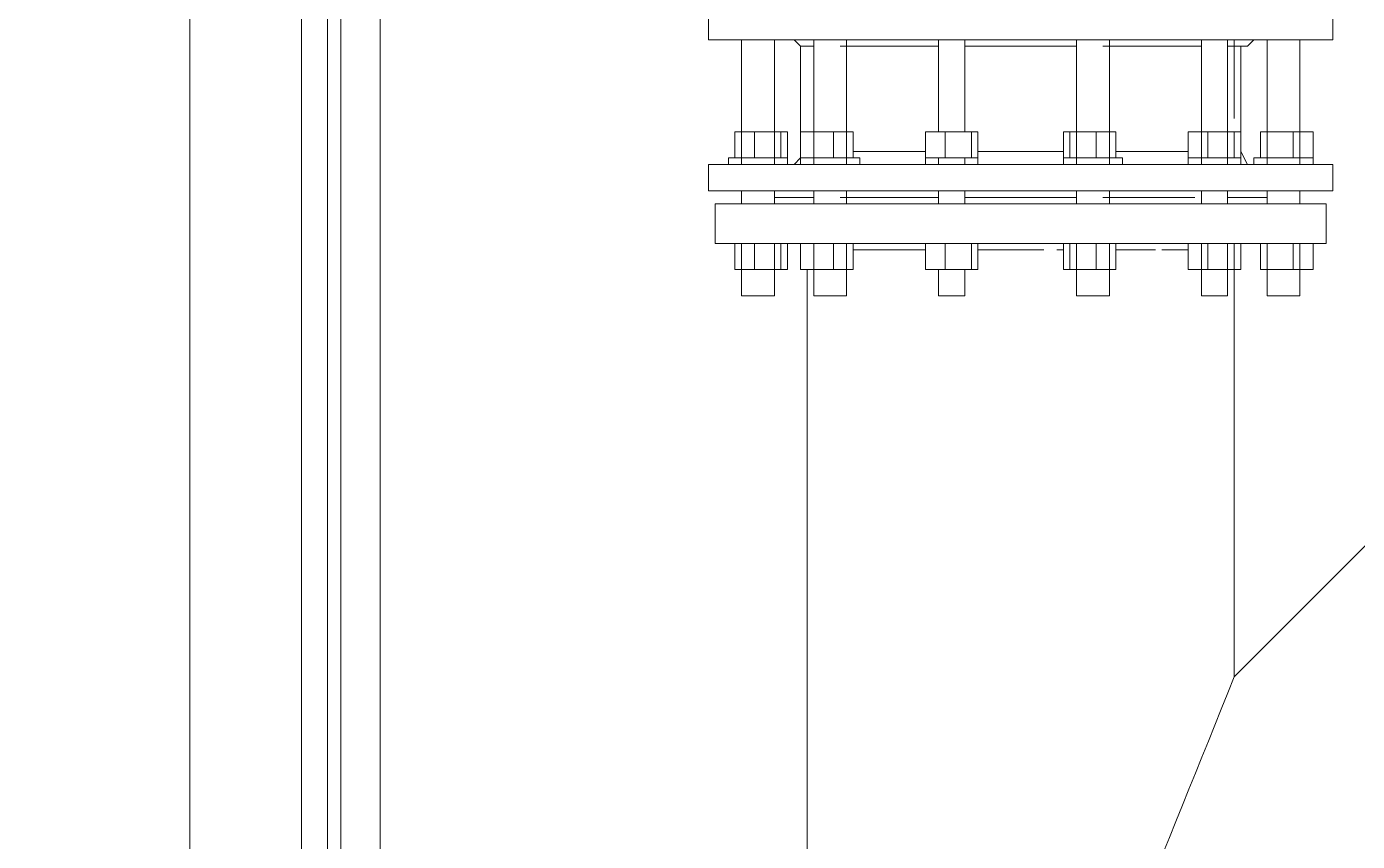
# Model space of a CAD drawing. Extents: x -187 to 52, y -9 to 65.
# Drawn here: x -150.502 to -149.645, y 18.31 to 18.835 of the extents above; entities that cross this region are included whole.
import ezdxf

# ---------------------------------------------------------------- set-up
doc = ezdxf.new("R2010")
doc.units = 0
doc.header["$MEASUREMENT"] = 0
doc.layers.add('PDF4_Geometría', color=7, linetype='Continuous')

msp = doc.modelspace()

# ---------------------------------------------------------------- linework, layer by layer
at = {"layer": 'PDF4_Geometría', "lineweight": 9}
for points in [[(-151.27622, 17.41399), (-150.39657, 17.41399), (-150.39657, 21.49928)], [(-150.39657, 17.60429), (-150.29084, 17.71425), (-150.27393, 17.73117), (-150.27393, 20.8776), (-150.27393, 19.43972)], [(-150.39657, 20.8776), (-150.39657, 17.41399), (-150.18089, 17.41399), (-150.10054, 17.41399), (-150.10054, 17.71425), (-150.18089, 17.71425)], [(-150.32468, 17.78192), (-150.32468, 19.2198)], [(-150.27393, 19.2198), (-150.27393, 17.78192), (-150.29507, 17.78192)], [(-150.0371, 18.94068), (-150.04133, 18.94068), (-150.05402, 18.94068), (-150.06247, 18.94068), (-150.06247, 18.92377), (-150.05402, 18.92377), (-150.04133, 18.92377), (-150.0371, 18.92377), (-150.04556, 18.92377), (-150.04133, 18.92377), (-150.04133, 18.84341), (-150.05402, 18.84341), (-150.06247, 18.84341), (-150.06247, 18.8265)], [(-149.66071, 18.84341), (-149.66071, 18.8265), (-149.66494, 18.8265), (-149.68186, 18.8265), (-149.69031, 18.8265), (-149.69877, 18.8265), (-149.703, 18.8265), (-149.69877, 18.8265), (-149.703, 18.8265), (-149.703, 18.76729), (-149.70723, 18.76729), (-149.70723, 18.75038), (-149.703, 18.75038), (-149.69031, 18.75038), (-149.68186, 18.75038), (-149.6734, 18.75038), (-149.68609, 18.75038), (-149.69031, 18.75038)], [(-149.66071, 18.8265), (-149.66494, 18.8265), (-149.68609, 18.8265), (-149.71146, 18.8265), (-149.74952, 18.8265), (-149.79181, 18.8265), (-149.83833, 18.8265), (-149.88485, 18.8265), (-149.93137, 18.8265), (-149.97366, 18.8265), (-150.01172, 18.8265), (-150.0371, 18.8265), (-150.05402, 18.8265), (-150.06247, 18.8265), (-150.05402, 18.8265), (-150.04133, 18.8265), (-150.04133, 18.74615), (-150.05402, 18.74615), (-150.06247, 18.74615), (-150.06247, 18.72923), (-150.05402, 18.72923), (-150.04133, 18.72923), (-150.0371, 18.72923)], [(-150.0371, 18.8265), (-150.04133, 18.8265)], [(-150.02018, 18.8265), (-150.03287, 18.8265)], [(-150.01172, 18.74615), (-150.02018, 18.74615), (-150.02018, 18.8265), (-150.01172, 18.8265)], [(-149.99904, 18.82227), (-150.00327, 18.82227), (-149.99904, 18.82227), (-149.99481, 18.82227)], [(-149.99481, 18.77575), (-149.99481, 18.8265), (-149.99058, 18.8265), (-149.98212, 18.8265), (-149.97366, 18.8265), (-149.97789, 18.8265), (-149.9652, 18.8265), (-149.9356, 18.8265), (-149.91446, 18.8265), (-149.91446, 18.76729), (-149.91023, 18.76729), (-149.906, 18.76729)], [(-149.97789, 18.74615), (-149.96943, 18.74615), (-149.9652, 18.74615), (-149.96943, 18.74615), (-149.98635, 18.74615), (-149.97366, 18.74615), (-149.97366, 18.8265)], [(-149.97789, 18.82227), (-149.96098, 18.82227), (-149.93137, 18.82227), (-149.91446, 18.82227)], [(-149.69877, 18.74615), (-149.703, 18.74615), (-149.71146, 18.74615), (-149.72415, 18.74615), (-149.72838, 18.74615), (-149.72838, 18.8265), (-149.72415, 18.8265), (-149.71569, 18.8265), (-149.72838, 18.8265), (-149.74106, 18.8265), (-149.74952, 18.8265), (-149.77913, 18.8265), (-149.80873, 18.8265), (-149.8045, 18.8265), (-149.81296, 18.8265), (-149.82565, 18.8265), (-149.82565, 18.74615), (-149.85948, 18.74615), (-149.89754, 18.74615), (-149.89754, 18.75038), (-149.90177, 18.75038), (-149.91023, 18.75038), (-149.91868, 18.75038)], [(-149.89331, 18.8265), (-149.89754, 18.8265), (-149.91023, 18.8265), (-149.91868, 18.8265)], [(-149.89754, 18.76729), (-149.89754, 18.8265), (-149.85948, 18.8265), (-149.82565, 18.8265)], [(-149.89754, 18.82227), (-149.85948, 18.82227), (-149.82565, 18.82227)], [(-149.74529, 18.82227), (-149.76221, 18.82227), (-149.79181, 18.82227), (-149.80873, 18.82227)], [(-149.72415, 18.74615), (-149.71569, 18.74615), (-149.72838, 18.74615), (-149.74106, 18.74615), (-149.74952, 18.74615), (-149.77913, 18.74615), (-149.8045, 18.74615), (-149.8045, 18.8265)], [(-149.74529, 18.8265), (-149.74529, 18.74615), (-149.74952, 18.74615), (-149.75375, 18.74615), (-149.75375, 18.75038), (-149.74952, 18.75038), (-149.74529, 18.75038), (-149.74106, 18.75038), (-149.73683, 18.75038)], [(-149.69031, 18.76729), (-149.68609, 18.76729), (-149.703, 18.76729), (-149.703, 18.75038), (-149.68609, 18.75038), (-149.68609, 18.76729), (-149.6734, 18.76729), (-149.6734, 18.75038), (-149.6734, 18.76729), (-149.68186, 18.76729), (-149.68186, 18.8265), (-149.68186, 18.74615), (-149.66494, 18.74615), (-149.66071, 18.74615), (-149.66071, 18.72923), (-149.66494, 18.72923), (-149.68186, 18.72923), (-149.69031, 18.72923), (-149.69877, 18.72923), (-149.703, 18.72923), (-149.69877, 18.72923), (-149.703, 18.72923), (-149.703, 18.725), (-149.703, 18.72077), (-149.703, 18.72923), (-149.703, 18.72077), (-149.70723, 18.72077), (-149.703, 18.72077), (-149.70723, 18.72077), (-149.72415, 18.72077), (-149.72838, 18.72077)], [(-149.72415, 18.82227), (-149.71992, 18.82227), (-149.72415, 18.82227), (-149.72838, 18.82227)], [(-149.703, 18.74615), (-149.69877, 18.74615), (-149.69031, 18.74615), (-149.68186, 18.74615), (-149.68186, 18.75038), (-149.67763, 18.75038), (-149.6734, 18.75038), (-149.68186, 18.75038), (-149.69877, 18.75038), (-149.70723, 18.75038), (-149.71146, 18.75038), (-149.703, 18.75038), (-149.703, 18.74615), (-149.71146, 18.74615), (-149.70723, 18.74615), (-149.69877, 18.74615), (-149.68186, 18.74615), (-149.6734, 18.74615), (-149.67763, 18.74615), (-149.68186, 18.74615), (-149.69031, 18.74615), (-149.703, 18.74615), (-149.703, 18.8265), (-149.71146, 18.8265), (-149.72415, 18.8265), (-149.72415, 18.77575)], [(-149.71146, 18.8265), (-149.71569, 18.82227), (-149.71992, 18.82227), (-149.71992, 18.7546), (-149.71569, 18.74615), (-149.71146, 18.74615), (-149.71146, 18.75038), (-149.71146, 18.74615)], [(-150.02864, 18.76729), (-150.03287, 18.76729), (-150.04133, 18.76729), (-150.04556, 18.76729), (-150.04556, 18.75038), (-150.04133, 18.75038), (-150.0371, 18.75038), (-150.04556, 18.75038), (-150.04979, 18.75038), (-150.04556, 18.75038), (-150.04133, 18.75038), (-150.03287, 18.75038), (-150.02864, 18.75038)], [(-150.03287, 18.76729), (-150.04556, 18.76729), (-150.04556, 18.75038), (-150.03287, 18.75038)], [(-150.01595, 18.76729), (-150.03287, 18.76729), (-150.03287, 18.75038), (-150.01595, 18.75038)], [(-150.02441, 18.76729), (-150.02018, 18.76729)], [(-150.01172, 18.76729), (-150.02018, 18.76729)], [(-150.01172, 18.76729), (-150.01172, 18.75038)], [(-149.99481, 18.75038), (-150.00327, 18.75038), (-150.00327, 18.76729), (-149.99481, 18.76729)], [(-149.98212, 18.76729), (-149.99481, 18.76729), (-149.99481, 18.75038), (-149.98212, 18.75038)], [(-149.99058, 18.76729), (-149.98635, 18.76729), (-149.98212, 18.76729), (-149.97789, 18.76729)], [(-149.91023, 18.76729), (-149.92291, 18.76729), (-149.92291, 18.75038), (-149.92291, 18.74615)], [(-149.89331, 18.76729), (-149.91023, 18.76729), (-149.91023, 18.75038), (-149.89331, 18.75038)], [(-149.88908, 18.74615), (-149.88908, 18.75038), (-149.88908, 18.76729), (-149.89331, 18.76729), (-149.89331, 18.75038), (-149.88908, 18.75038)], [(-149.81296, 18.76729), (-149.82987, 18.76729)], [(-149.82142, 18.76729), (-149.81719, 18.76729), (-149.81296, 18.76729), (-149.80873, 18.76729)], [(-149.74529, 18.76729), (-149.74106, 18.76729), (-149.73683, 18.76729)], [(-149.72415, 18.76729), (-149.74106, 18.76729)], [(-149.703, 18.75038), (-149.70723, 18.75038), (-149.70723, 18.76729), (-149.69877, 18.76729), (-149.69454, 18.76729)], [(-150.00327, 18.7546), (-150.00327, 18.75038), (-149.99904, 18.75038)], [(-149.92291, 18.7546), (-149.93137, 18.7546), (-149.96098, 18.7546), (-149.96943, 18.7546)], [(-149.8341, 18.7546), (-149.85948, 18.7546), (-149.88908, 18.7546)], [(-149.75375, 18.7546), (-149.76221, 18.7546), (-149.79181, 18.7546), (-149.80027, 18.7546)], [(-149.74106, 18.75038), (-149.72415, 18.75038), (-149.71992, 18.75038), (-149.72415, 18.75038), (-149.71992, 18.75038), (-149.71992, 18.7546)], [(-149.66071, 18.74615), (-149.66494, 18.74615), (-149.68609, 18.74615), (-149.71146, 18.74615), (-149.74952, 18.74615), (-149.79181, 18.74615), (-149.83833, 18.74615), (-149.88485, 18.74615), (-149.93137, 18.74615), (-149.97366, 18.74615), (-150.01172, 18.74615), (-150.0371, 18.74615), (-150.05402, 18.74615), (-150.06247, 18.74615)], [(-150.04133, 18.74615), (-150.04556, 18.74615), (-150.04133, 18.74615), (-150.0371, 18.74615), (-150.04556, 18.74615), (-150.04979, 18.74615), (-150.04556, 18.74615), (-150.04133, 18.74615), (-150.0371, 18.74615)], [(-150.02018, 18.75038), (-150.01172, 18.75038), (-150.02441, 18.75038), (-150.0371, 18.75038)], [(-150.0371, 18.75038), (-150.02441, 18.75038), (-150.02018, 18.75038)], [(-150.03287, 18.74615), (-150.02018, 18.74615)], [(-150.02018, 18.75038), (-150.02441, 18.75038)], [(-150.02018, 18.75038), (-150.01172, 18.75038)], [(-150.02018, 18.74615), (-150.01172, 18.74615), (-150.02018, 18.74615)], [(-150.00327, 18.74615), (-149.99904, 18.74615), (-150.00327, 18.74615)], [(-149.89754, 18.75038), (-149.91023, 18.75038), (-149.92291, 18.75038), (-149.91446, 18.75038), (-149.91446, 18.74615), (-149.9356, 18.74615), (-149.9652, 18.74615), (-149.97789, 18.74615), (-149.97366, 18.74615), (-149.98212, 18.74615), (-149.99058, 18.74615), (-149.99481, 18.74615)], [(-149.99058, 18.75038), (-149.98635, 18.75038), (-149.98212, 18.75038), (-149.97789, 18.75038), (-149.96943, 18.75038), (-149.9652, 18.75038), (-149.96943, 18.75038), (-149.98635, 18.75038), (-149.97366, 18.75038)], [(-149.9652, 18.74615), (-149.9652, 18.75038)], [(-149.92291, 18.75038), (-149.91023, 18.75038)], [(-149.91446, 18.74615), (-149.92291, 18.74615), (-149.91023, 18.74615), (-149.89754, 18.74615), (-149.88908, 18.74615), (-149.89754, 18.74615), (-149.90177, 18.74615), (-149.91023, 18.74615), (-149.91868, 18.74615), (-149.91023, 18.74615), (-149.89754, 18.74615), (-149.89331, 18.74615)], [(-149.906, 18.75038), (-149.91023, 18.75038), (-149.91446, 18.75038)], [(-149.89754, 18.75038), (-149.88908, 18.75038), (-149.89754, 18.75038)], [(-149.8341, 18.75038), (-149.8341, 18.74615)], [(-149.82565, 18.74615), (-149.81719, 18.74615), (-149.8045, 18.74615), (-149.79604, 18.74615), (-149.80027, 18.74615), (-149.81296, 18.74615), (-149.82565, 18.74615), (-149.8341, 18.74615), (-149.82987, 18.74615), (-149.82565, 18.74615), (-149.81296, 18.74615), (-149.8045, 18.74615), (-149.80873, 18.74615)], [(-149.82987, 18.75038), (-149.81296, 18.75038)], [(-149.80873, 18.75038), (-149.81296, 18.75038), (-149.81719, 18.75038), (-149.82142, 18.75038)], [(-149.79604, 18.74615), (-149.79604, 18.75038)], [(-149.74952, 18.75038), (-149.74106, 18.75038), (-149.73261, 18.75038), (-149.72838, 18.75038), (-149.72415, 18.75038), (-149.71992, 18.75038), (-149.72415, 18.75038), (-149.73683, 18.75038), (-149.74952, 18.75038), (-149.75375, 18.75038)], [(-149.75375, 18.74615), (-149.74952, 18.74615), (-149.73683, 18.74615), (-149.72415, 18.74615), (-149.71992, 18.74615), (-149.72415, 18.74615), (-149.72838, 18.74615), (-149.73261, 18.74615), (-149.74106, 18.74615), (-149.74952, 18.74615)], [(-149.72415, 18.74615), (-149.71992, 18.74615), (-149.72415, 18.74615)], [(-149.69454, 18.75038), (-149.69877, 18.75038)], [(-150.06247, 18.72923), (-150.05402, 18.72923), (-150.0371, 18.72923), (-150.01172, 18.72923), (-149.97366, 18.72923), (-149.93137, 18.72923), (-149.88485, 18.72923), (-149.83833, 18.72923), (-149.79181, 18.72923), (-149.74952, 18.72923), (-149.71146, 18.72923), (-149.68609, 18.72923), (-149.66494, 18.72923), (-149.66071, 18.72923)], [(-150.04133, 18.72923), (-150.04133, 18.72077), (-150.05402, 18.72077), (-150.05824, 18.72077), (-150.05824, 18.6954), (-150.05402, 18.6954), (-150.0371, 18.6954), (-150.0075, 18.6954), (-149.97366, 18.6954), (-149.93137, 18.6954), (-149.88485, 18.6954), (-149.83833, 18.6954), (-149.79181, 18.6954), (-149.74952, 18.6954), (-149.71146, 18.6954), (-149.68609, 18.6954), (-149.66917, 18.6954), (-149.66494, 18.6954)], [(-149.99481, 18.72923), (-149.99904, 18.72923), (-150.01595, 18.72923), (-150.02018, 18.72923), (-150.02441, 18.72923), (-150.03287, 18.72923)], [(-149.97789, 18.72077), (-149.98212, 18.72077), (-149.98635, 18.72077), (-149.99058, 18.72077), (-149.99481, 18.72077), (-149.99481, 18.72923), (-149.99058, 18.72923), (-149.98212, 18.72923), (-149.97366, 18.72923), (-149.97789, 18.72923), (-149.97366, 18.72923), (-149.93983, 18.72923), (-149.91446, 18.72923), (-149.91446, 18.72077), (-149.93983, 18.72077), (-149.97366, 18.72077), (-149.97789, 18.72077), (-149.97366, 18.72077), (-149.93983, 18.72077), (-149.91446, 18.72077), (-149.93983, 18.72077), (-149.97366, 18.72077), (-149.97789, 18.72077), (-149.97366, 18.72077), (-149.97366, 18.72923)], [(-149.89331, 18.72923), (-149.89754, 18.72923), (-149.91023, 18.72923), (-149.91868, 18.72923)], [(-149.82565, 18.72077), (-149.85948, 18.72077), (-149.89754, 18.72077), (-149.85948, 18.72077), (-149.82565, 18.72077), (-149.85948, 18.72077), (-149.89754, 18.72077), (-149.89754, 18.72923), (-149.85948, 18.72923), (-149.82565, 18.72923)], [(-149.703, 18.72923), (-149.70723, 18.72923), (-149.72415, 18.72923), (-149.72838, 18.72923), (-149.74106, 18.72923), (-149.74952, 18.72923), (-149.77913, 18.72923), (-149.8045, 18.72923), (-149.80873, 18.72923), (-149.8045, 18.72923), (-149.81296, 18.72923), (-149.82565, 18.72923), (-149.82565, 18.72077), (-149.82142, 18.72077), (-149.81719, 18.72077), (-149.81296, 18.72077), (-149.80873, 18.72077), (-149.77913, 18.72077), (-149.74952, 18.72077), (-149.77913, 18.72077), (-149.80873, 18.72077), (-149.77913, 18.72077), (-149.74952, 18.72077), (-149.74106, 18.72077), (-149.73261, 18.72077), (-149.72838, 18.72077), (-149.72838, 18.72923), (-149.72415, 18.72923)], [(-149.80873, 18.72077), (-149.8045, 18.72077), (-149.8045, 18.72923)], [(-149.74529, 18.72923), (-149.74529, 18.72077)], [(-149.69031, 18.72077), (-149.68186, 18.72077), (-149.68186, 18.72923), (-149.68186, 18.72077), (-149.66917, 18.72077), (-149.66494, 18.72077), (-149.66494, 18.6954), (-149.66917, 18.6954), (-149.68186, 18.6954), (-149.6734, 18.6954), (-149.6734, 18.67848), (-149.68186, 18.67848), (-149.68186, 18.66156), (-149.68186, 18.6954), (-149.69031, 18.6954), (-149.68609, 18.6954), (-149.703, 18.6954), (-149.703, 18.67848), (-149.68609, 18.67848), (-149.68609, 18.6954), (-149.6734, 18.6954), (-149.6734, 18.67848), (-149.68609, 18.67848), (-149.69031, 18.67848)], [(-149.66494, 18.72077), (-149.66917, 18.72077), (-149.68609, 18.72077), (-149.71146, 18.72077), (-149.74952, 18.72077), (-149.79181, 18.72077), (-149.83833, 18.72077), (-149.88485, 18.72077), (-149.93137, 18.72077), (-149.97366, 18.72077), (-150.0075, 18.72077), (-150.0371, 18.72077), (-150.05402, 18.72077), (-150.05824, 18.72077)], [(-150.04133, 18.72077), (-150.03287, 18.72077), (-150.02441, 18.72077), (-150.02018, 18.72077)], [(-150.02018, 18.72077), (-150.01595, 18.72077)], [(-150.01595, 18.72077), (-150.02018, 18.72077)], [(-149.99481, 18.72077), (-149.99904, 18.72077), (-150.01595, 18.72077), (-150.02018, 18.72077)], [(-149.91868, 18.72077), (-149.91023, 18.72077), (-149.90177, 18.72077), (-149.89754, 18.72077), (-149.89331, 18.72077)], [(-149.703, 18.72077), (-149.70723, 18.72077), (-149.72415, 18.72077), (-149.72838, 18.72077), (-149.72415, 18.72077), (-149.70723, 18.72077), (-149.703, 18.72077), (-149.69877, 18.72077), (-149.69454, 18.72077)], [(-149.70723, 18.72077), (-149.703, 18.72077), (-149.70723, 18.72077)], [(-150.05824, 18.6954), (-150.05402, 18.6954), (-150.04133, 18.6954), (-150.04133, 18.66156)], [(-150.04133, 18.6954), (-150.0371, 18.6954), (-150.04133, 18.6954), (-150.04556, 18.6954), (-150.04979, 18.6954), (-150.04556, 18.6954), (-150.0371, 18.6954), (-150.04556, 18.6954), (-150.04133, 18.6954), (-150.04556, 18.6954), (-150.04979, 18.6954), (-150.04556, 18.6954), (-150.04979, 18.6954), (-150.04556, 18.6954), (-150.04133, 18.6954), (-150.03287, 18.6954), (-150.02864, 18.6954)], [(-150.02441, 18.67848), (-150.02018, 18.67848), (-150.01172, 18.67848), (-150.01172, 18.6954), (-150.02018, 18.6954), (-150.02441, 18.6954), (-150.03287, 18.6954), (-150.04133, 18.6954), (-150.04556, 18.6954), (-150.04556, 18.67848), (-150.04133, 18.67848), (-150.03287, 18.67848), (-150.02864, 18.67848)], [(-150.04133, 18.6954), (-150.04556, 18.6954), (-150.04133, 18.6954)], [(-150.03287, 18.6954), (-150.04556, 18.6954), (-150.04556, 18.67848), (-150.03287, 18.67848)], [(-150.01595, 18.6954), (-150.03287, 18.6954), (-150.03287, 18.67848), (-150.01595, 18.67848)], [(-150.02441, 18.6954), (-150.02018, 18.6954)], [(-150.02018, 18.66156), (-150.02018, 18.6954), (-150.0075, 18.6954), (-150.00327, 18.6954), (-150.00327, 18.67848), (-149.99904, 18.67848), (-149.99904, 18.03566), (-149.98635, 18.03566), (-149.99904, 18.03566)], [(-150.02018, 18.6954), (-150.01172, 18.6954), (-150.02018, 18.6954)], [(-149.99481, 18.66156), (-149.99481, 18.6954), (-149.99904, 18.6954), (-150.00327, 18.6954), (-149.99904, 18.6954)], [(-149.99058, 18.6954), (-149.98635, 18.6954), (-149.98212, 18.6954), (-149.97789, 18.6954), (-149.98212, 18.6954), (-149.98635, 18.6954), (-149.99058, 18.6954), (-149.99481, 18.6954), (-150.00327, 18.6954), (-150.00327, 18.67848), (-149.99481, 18.67848)], [(-150.00327, 18.6954), (-149.99904, 18.6954), (-150.00327, 18.6954)], [(-149.98212, 18.6954), (-149.99481, 18.6954), (-149.99481, 18.67848), (-149.98212, 18.67848)], [(-149.97366, 18.6954), (-149.98635, 18.6954), (-149.97366, 18.6954)], [(-149.97366, 18.66156), (-149.97366, 18.6954), (-149.97789, 18.6954), (-149.9652, 18.6954), (-149.94829, 18.6954), (-149.93137, 18.6954), (-149.91446, 18.6954), (-149.91023, 18.6954), (-149.906, 18.6954)], [(-149.91023, 18.67848), (-149.92291, 18.67848), (-149.92291, 18.6954), (-149.91023, 18.6954)], [(-149.89331, 18.67848), (-149.91023, 18.67848), (-149.91023, 18.6954), (-149.89331, 18.6954), (-149.89754, 18.6954), (-149.90177, 18.6954), (-149.91023, 18.6954), (-149.91868, 18.6954)], [(-149.89754, 18.6954), (-149.89331, 18.6954), (-149.87217, 18.6954), (-149.85102, 18.6954), (-149.82987, 18.6954), (-149.82565, 18.6954), (-149.82565, 18.66156)], [(-149.8045, 18.6954), (-149.80873, 18.6954), (-149.81296, 18.6954), (-149.81719, 18.6954), (-149.82142, 18.6954), (-149.82565, 18.6954), (-149.82987, 18.6954)], [(-149.81296, 18.6954), (-149.82987, 18.6954), (-149.82565, 18.6954)], [(-149.82142, 18.6954), (-149.81719, 18.6954), (-149.81296, 18.6954), (-149.80873, 18.6954)], [(-149.8045, 18.66156), (-149.8045, 18.6954), (-149.78758, 18.6954), (-149.77067, 18.6954), (-149.75798, 18.6954), (-149.74529, 18.6954), (-149.74529, 18.66156)], [(-149.72838, 18.6954), (-149.73261, 18.6954), (-149.74106, 18.6954), (-149.74952, 18.6954)], [(-149.72415, 18.6954), (-149.74106, 18.6954), (-149.73683, 18.6954)], [(-149.72838, 18.66156), (-149.72838, 18.6954), (-149.72415, 18.6954), (-149.71992, 18.6954), (-149.71146, 18.6954), (-149.703, 18.6954), (-149.69877, 18.6954), (-149.69454, 18.6954), (-149.69877, 18.6954)], [(-149.53384, 18.60659), (-149.72415, 18.41628), (-149.72415, 18.67848), (-149.71992, 18.67848), (-149.71992, 18.6954)], [(-149.72415, 18.6954), (-149.71992, 18.6954), (-149.72415, 18.6954)], [(-149.69454, 18.67848), (-149.69877, 18.67848), (-149.70723, 18.67848), (-149.70723, 18.6954), (-149.703, 18.6954), (-149.71146, 18.6954), (-149.70723, 18.6954), (-149.71146, 18.6954), (-149.703, 18.6954)], [(-149.68186, 18.6954), (-149.67763, 18.6954), (-149.68186, 18.6954)], [(-149.96943, 18.69117), (-149.96098, 18.69117), (-149.94829, 18.69117), (-149.9356, 18.69117), (-149.92291, 18.69117)], [(-149.88908, 18.69117), (-149.88485, 18.69117), (-149.88062, 18.69117), (-149.86794, 18.69117), (-149.85102, 18.69117), (-149.84679, 18.69117)], [(-149.83833, 18.69117), (-149.8341, 18.69117)], [(-149.80027, 18.69117), (-149.78758, 18.69117), (-149.7749, 18.69117)], [(-149.77067, 18.69117), (-149.76221, 18.69117), (-149.75375, 18.69117)], [(-149.97789, 18.67848), (-149.98212, 18.67848), (-149.98635, 18.67848), (-149.99058, 18.67848)], [(-149.906, 18.67848), (-149.91023, 18.67848), (-149.91446, 18.67848), (-149.91446, 18.66156)], [(-149.89754, 18.66156), (-149.89754, 18.67848)], [(-149.82987, 18.67848), (-149.81296, 18.67848)], [(-149.80873, 18.67848), (-149.81296, 18.67848), (-149.81719, 18.67848), (-149.82142, 18.67848)], [(-149.73683, 18.67848), (-149.74106, 18.67848), (-149.72415, 18.67848)]]:
    msp.add_lwpolyline(points, dxfattribs=at)
at = {"layer": 'PDF4_Geometría', "lineweight": 20}
msp.add_lwpolyline([(-150.2993, 17.78192), (-150.2993, 19.2198), (-150.30776, 19.2198), (-150.30776, 17.78192)], close=True, dxfattribs=at)
at = {"layer": 'PDF4_Geometría', "lineweight": 9}
for points in [[(-150.0075, 18.8265), (-150.00327, 18.82227), (-150.00327, 18.7546), (-150.00327, 18.75038), (-150.0075, 18.74615), (-149.99904, 18.74615), (-150.00327, 18.74615), (-150.0075, 18.74615), (-150.00327, 18.74615), (-149.99481, 18.74615), (-149.99481, 18.8265), (-150.00327, 18.8265), (-150.0075, 18.8265), (-150.00327, 18.8265), (-149.99904, 18.8265)], [(-150.01172, 18.75038), (-150.01595, 18.75038), (-150.01595, 18.76729), (-150.01172, 18.76729)], [(-149.96943, 18.75038), (-149.98212, 18.75038), (-149.98212, 18.76729), (-149.96943, 18.76729)], [(-149.82987, 18.76729), (-149.8341, 18.76729), (-149.8341, 18.75038), (-149.82987, 18.75038)], [(-149.80027, 18.75038), (-149.81296, 18.75038), (-149.81296, 18.76729), (-149.80027, 18.76729)], [(-149.74106, 18.76729), (-149.75375, 18.76729), (-149.75375, 18.75038), (-149.74106, 18.75038)], [(-149.71992, 18.75038), (-149.72415, 18.75038), (-149.72415, 18.76729), (-149.71992, 18.76729)], [(-150.04979, 18.74615), (-150.04979, 18.75038)], [(-150.04133, 18.75038), (-150.04556, 18.75038), (-150.04979, 18.75038), (-150.04556, 18.75038)], [(-150.0371, 18.74615), (-150.02441, 18.74615), (-150.01172, 18.74615), (-150.02018, 18.74615), (-150.02441, 18.74615)], [(-150.01172, 18.75038), (-150.02018, 18.75038)], [(-150.01172, 18.75038), (-150.01172, 18.74615)], [(-150.00327, 18.74615), (-150.00327, 18.75038)], [(-149.99904, 18.75038), (-150.00327, 18.75038)], [(-149.99481, 18.75038), (-149.98635, 18.75038), (-149.99904, 18.75038), (-150.00327, 18.75038), (-149.99904, 18.75038)], [(-149.98635, 18.74615), (-149.99481, 18.74615), (-149.99904, 18.74615), (-150.00327, 18.74615), (-149.99904, 18.74615)], [(-149.82987, 18.75038), (-149.82565, 18.75038), (-149.81719, 18.75038), (-149.8045, 18.75038), (-149.79604, 18.75038), (-149.80027, 18.75038), (-149.81296, 18.75038), (-149.82565, 18.75038), (-149.8341, 18.75038)], [(-149.71992, 18.75038), (-149.71992, 18.74615)], [(-149.703, 18.75038), (-149.71146, 18.75038), (-149.70723, 18.75038)], [(-149.703, 18.74615), (-149.70723, 18.74615), (-149.71146, 18.74615)], [(-149.68186, 18.75038), (-149.6734, 18.75038), (-149.67763, 18.75038)], [(-149.68186, 18.74615), (-149.67763, 18.74615), (-149.6734, 18.74615)], [(-149.6734, 18.75038), (-149.6734, 18.74615)], [(-150.02018, 18.72923), (-150.02018, 18.725), (-150.02018, 18.72077)], [(-150.02018, 18.72923), (-150.01595, 18.72923)], [(-149.70723, 18.72923), (-149.703, 18.72923)], [(-150.02018, 18.725), (-150.01595, 18.725), (-150.02018, 18.725), (-150.01595, 18.725), (-149.99904, 18.725), (-149.99481, 18.725), (-149.99904, 18.725), (-150.01595, 18.725)], [(-150.02018, 18.72077), (-150.01595, 18.72077)], [(-150.02018, 18.72077), (-150.01595, 18.72077), (-149.99904, 18.72077), (-149.99481, 18.72077), (-149.99904, 18.72077), (-150.01595, 18.72077)], [(-149.97789, 18.725), (-149.97366, 18.725), (-149.93983, 18.725), (-149.91446, 18.725), (-149.93983, 18.725), (-149.97366, 18.725)], [(-149.89754, 18.725), (-149.85948, 18.725), (-149.82565, 18.725), (-149.85948, 18.725)], [(-149.80873, 18.725), (-149.77913, 18.725), (-149.74952, 18.725), (-149.77913, 18.725)], [(-149.72838, 18.725), (-149.72415, 18.725), (-149.70723, 18.725), (-149.703, 18.725), (-149.70723, 18.725), (-149.703, 18.725), (-149.70723, 18.725), (-149.72415, 18.725)], [(-150.02018, 18.6954), (-150.01172, 18.6954), (-150.02441, 18.6954), (-150.0371, 18.6954), (-150.02441, 18.6954), (-150.01172, 18.6954), (-150.02018, 18.6954), (-150.02441, 18.6954), (-150.0371, 18.6954), (-150.02441, 18.6954)], [(-150.01172, 18.6954), (-150.02018, 18.6954)], [(-150.01172, 18.67848), (-150.01595, 18.67848), (-150.01595, 18.6954), (-150.01172, 18.6954)], [(-149.99481, 18.6954), (-149.98635, 18.6954), (-149.99481, 18.6954), (-149.99904, 18.6954), (-150.00327, 18.6954), (-149.99904, 18.6954), (-149.98635, 18.6954), (-149.99904, 18.6954), (-150.00327, 18.6954), (-149.99904, 18.6954)], [(-149.97789, 18.6954), (-149.96943, 18.6954), (-149.9652, 18.6954), (-149.96943, 18.6954), (-149.98635, 18.6954), (-149.96943, 18.6954), (-149.9652, 18.6954), (-149.96943, 18.6954)], [(-149.96943, 18.67848), (-149.98212, 18.67848), (-149.98212, 18.6954), (-149.96943, 18.6954)], [(-149.91446, 18.6954), (-149.92291, 18.6954), (-149.91023, 18.6954), (-149.89754, 18.6954), (-149.91023, 18.6954), (-149.92291, 18.6954)], [(-149.91868, 18.6954), (-149.91023, 18.6954), (-149.90177, 18.6954), (-149.91023, 18.6954)], [(-149.89754, 18.6954), (-149.88908, 18.6954), (-149.89754, 18.6954), (-149.88908, 18.6954), (-149.89754, 18.6954), (-149.90177, 18.6954)], [(-149.88908, 18.67848), (-149.89331, 18.67848), (-149.89331, 18.6954), (-149.88908, 18.6954)], [(-149.82987, 18.6954), (-149.8341, 18.6954), (-149.8341, 18.67848), (-149.82987, 18.67848)], [(-149.82987, 18.6954), (-149.8341, 18.6954), (-149.82565, 18.6954), (-149.81296, 18.6954), (-149.80027, 18.6954), (-149.81296, 18.6954), (-149.82565, 18.6954), (-149.8341, 18.6954)], [(-149.82565, 18.6954), (-149.81719, 18.6954), (-149.8045, 18.6954), (-149.81719, 18.6954)], [(-149.80027, 18.67848), (-149.81296, 18.67848), (-149.81296, 18.6954), (-149.80027, 18.6954)], [(-149.8045, 18.6954), (-149.79604, 18.6954), (-149.80027, 18.6954), (-149.79604, 18.6954)], [(-149.74106, 18.6954), (-149.75375, 18.6954), (-149.75375, 18.67848), (-149.74106, 18.67848)], [(-149.75375, 18.6954), (-149.74952, 18.6954), (-149.74529, 18.6954), (-149.74952, 18.6954)], [(-149.75375, 18.6954), (-149.74952, 18.6954), (-149.73683, 18.6954), (-149.72415, 18.6954), (-149.71992, 18.6954), (-149.72415, 18.6954), (-149.73683, 18.6954), (-149.74952, 18.6954)], [(-149.74952, 18.6954), (-149.74106, 18.6954), (-149.73261, 18.6954), (-149.72838, 18.6954), (-149.73261, 18.6954), (-149.74106, 18.6954)], [(-149.72838, 18.6954), (-149.72415, 18.6954), (-149.71992, 18.6954), (-149.72415, 18.6954)], [(-149.71992, 18.67848), (-149.72415, 18.67848), (-149.72415, 18.6954), (-149.71992, 18.6954)], [(-149.703, 18.6954), (-149.71146, 18.6954), (-149.70723, 18.6954), (-149.703, 18.6954), (-149.70723, 18.6954), (-149.71146, 18.6954)], [(-149.703, 18.67848), (-149.70723, 18.67848), (-149.70723, 18.6954), (-149.703, 18.6954), (-149.703, 18.66156)], [(-149.70723, 18.6954), (-149.69877, 18.6954), (-149.68186, 18.6954), (-149.6734, 18.6954), (-149.67763, 18.6954), (-149.6734, 18.6954), (-149.68186, 18.6954), (-149.69877, 18.6954)], [(-149.703, 18.6954), (-149.69031, 18.6954), (-149.68186, 18.6954), (-149.69031, 18.6954)], [(-149.68186, 18.6954), (-149.67763, 18.6954), (-149.6734, 18.6954), (-149.68186, 18.6954), (-149.6734, 18.6954), (-149.67763, 18.6954)], [(-150.02441, 18.66156), (-150.02018, 18.66156), (-150.02441, 18.66156), (-150.03287, 18.66156), (-150.04133, 18.66156), (-150.03287, 18.66156)], [(-150.02864, 18.66156), (-150.02018, 18.66156), (-150.02864, 18.66156), (-150.0371, 18.66156)], [(-149.97789, 18.66156), (-149.97366, 18.66156), (-149.97789, 18.66156), (-149.98635, 18.66156), (-149.99481, 18.66156), (-149.98635, 18.66156)], [(-149.89754, 18.66156), (-149.90177, 18.66156), (-149.91023, 18.66156), (-149.91446, 18.66156), (-149.91023, 18.66156), (-149.90177, 18.66156)], [(-149.80873, 18.66156), (-149.81719, 18.66156), (-149.82565, 18.66156), (-149.81719, 18.66156), (-149.80873, 18.66156), (-149.8045, 18.66156)], [(-149.73261, 18.66156), (-149.74106, 18.66156), (-149.74529, 18.66156), (-149.74106, 18.66156), (-149.73261, 18.66156), (-149.72838, 18.66156)], [(-149.69031, 18.66156), (-149.69877, 18.66156), (-149.703, 18.66156), (-149.69877, 18.66156), (-149.69031, 18.66156), (-149.68186, 18.66156)], [(-149.69877, 18.66156), (-149.703, 18.66156), (-149.69877, 18.66156), (-149.68609, 18.66156), (-149.68186, 18.66156), (-149.68609, 18.66156)]]:
    msp.add_lwpolyline(points, close=True, dxfattribs=at)
msp.add_lwpolyline([(-149.72415, 18.41628, -0.00395), (-149.85948, 18.08641), (-149.84679, 18.07795), (-149.82987, 18.07372), (-149.81296, 18.06526), (-149.80027, 18.06104), (-149.78758, 18.05258), (-149.77067, 18.04835), (-149.76221, 18.04412), (-149.74952, 18.03989), (-149.74106, 18.03566), (-149.73261, 18.03143), (-149.72838, 18.03143), (-149.72415, 18.0272)], format="xyb", dxfattribs=at)

doc.saveas('drawing.dxf')
